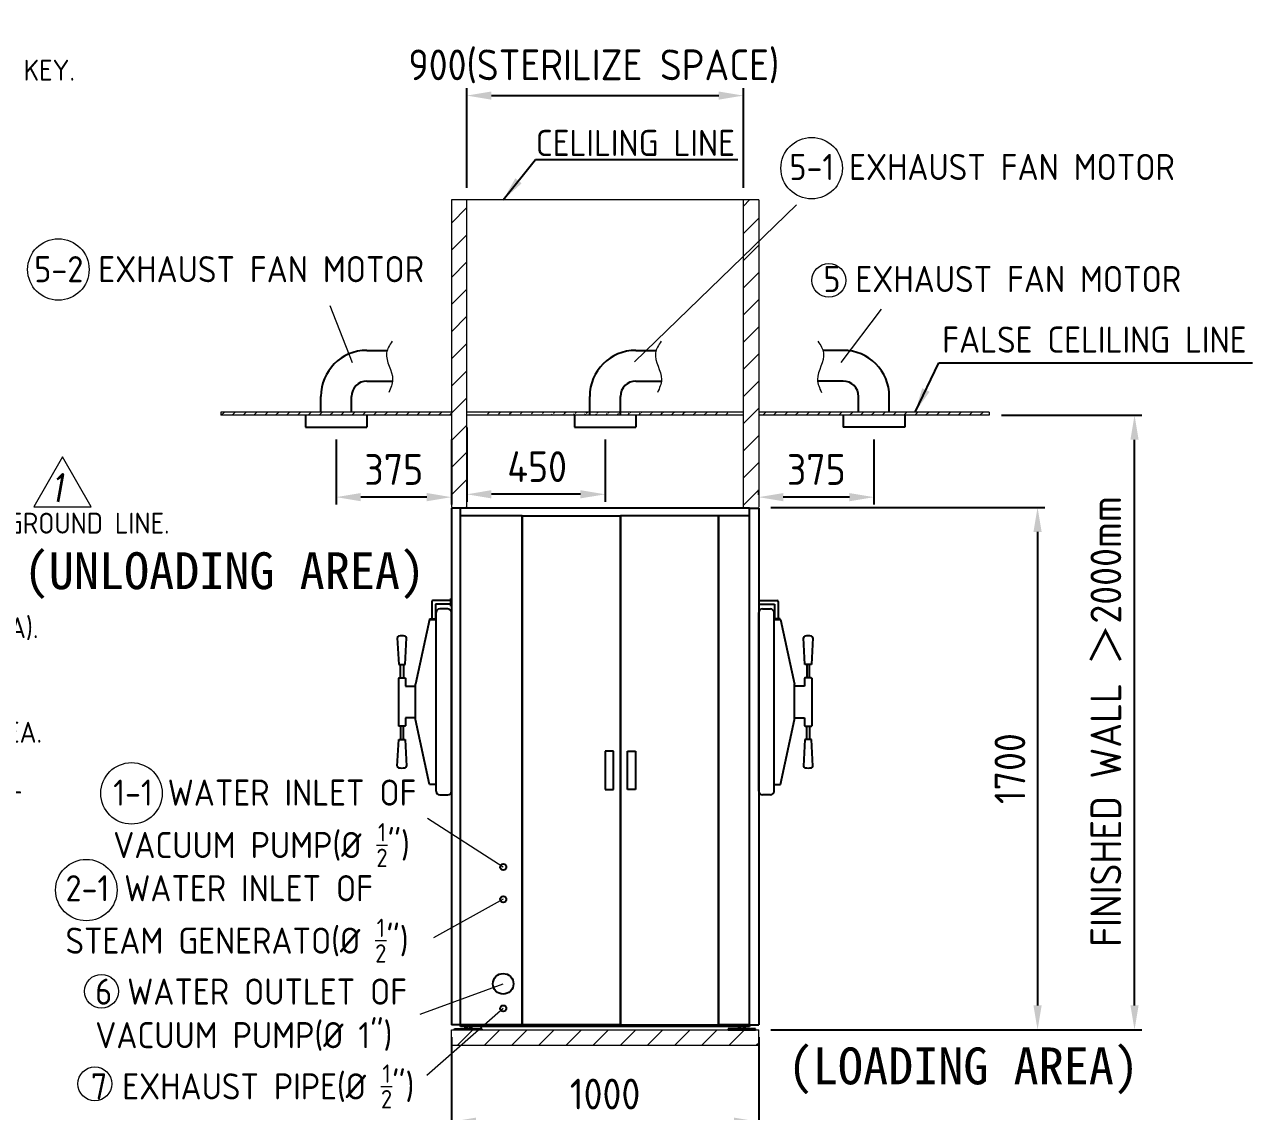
# Model space of a CAD drawing. Header units: millimetres. Extents: x -407643 to 27201, y 0 to 28520.
# Drawn here: x 18252 to 22248, y 2357 to 5892 of the extents above; entities that cross this region are included whole.
import ezdxf

# ---------------------------------------------------------------- set-up
doc = ezdxf.new("R2010")
doc.units = ezdxf.units.MM
doc.header["$MEASUREMENT"] = 0
doc.linetypes.add('HIDDEN', pattern=[9.525, 6.35, -3.175])
doc.layers.get('0').update_dxf_attribs({"lineweight": 25})
for name, color, linetype, lineweight in [('D', 3, 'Continuous', 13), ('F', 7, 'Continuous', 15), ('H', 2, 'HIDDEN', 15), ('S', 4, 'Continuous', 15), ('T', 4, 'Continuous', 15)]:
    doc.layers.add(name, color=color, linetype=linetype, lineweight=lineweight)
doc.styles.get("Standard").update_dxf_attribs({"font": 'KAIU.TTF'})
doc.styles.add('STU25', font='isocp2.shx')
doc.styles.add('Text', font='romans.shx', dxfattribs={"width": 0.8, "oblique": 10})
doc.dimstyles.new('STU25', dxfattribs={"dimscale": 40, "dimtxt": 2.5, "dimasz": 2, "dimexe": 0.6, "dimexo": 1, "dimgap": 1, "dimtad": 1, "dimdsep": 46, "dimtxsty": 'STU25', "dimcen": 2, "dimazin": 2, "dimtfac": 1, "dimtmove": 0, "dimatfit": 3, "dimfxl": 0, "dimtolj": 1, "dimtzin": 0, "dimarcsym": 0})
doc.dimstyles.new('STU25$7', dxfattribs={"dimscale": 40, "dimtxt": 2.5, "dimasz": 2, "dimexe": 1.25, "dimexo": 0.625, "dimgap": 1, "dimtad": 0, "dimdec": 4, "dimdsep": 46, "dimtxsty": 'STU25', "dimcen": 2.5, "dimazin": 2, "dimtfac": 1, "dimtdec": 4, "dimtmove": 0, "dimatfit": 3, "dimfxl": 0, "dimtolj": 1, "dimtzin": 0, "dimarcsym": 0})

# ---------------------------------------------------------------- blocks, each defined once
blk = doc.blocks.new('*D6')
at = {"layer": 'D', "color": 0, "linetype": 'Continuous', "lineweight": -2}
for p, q in [((21016.4, 4542.6), (21016.4, 4330.9)), ((20641.4, 4362.7), (20641.4, 4378.9)), ((20936.4, 4354.9), (20721.4, 4354.9))]:
    blk.add_line(p, q, dxfattribs=at)
at = {"layer": 'D', "color": 0}
for points in [[(20721.4, 4368.3), (20721.4, 4341.6), (20641.4, 4354.9)], [(20936.4, 4341.6), (20936.4, 4368.3), (21016.4, 4354.9)]]:
    blk.add_solid(points, dxfattribs=at)
at = {"layer": 'Defpoints', "color": 0}
for p in [(21016.4, 4582.6), (20641.4, 4354.9), (20641.4, 4322.7)]:
    blk.add_point(p, dxfattribs=at)
at = {"layer": 'D', "color": 0, "insert": (20828.9, 4444.9), "char_height": 100, "attachment_point": 5, "style": 'STU25'}
blk.add_mtext('\\A1;375', dxfattribs=at)
blk = doc.blocks.new('*D9')
at = {"layer": 'D', "color": 0, "lineweight": -2}
for p, q in [((19641.4, 2598.7), (19641.4, 2299.1)), ((20641.4, 2598.7), (20641.4, 2299.1)), ((19721.4, 2323.1), (20561.4, 2323.1))]:
    blk.add_line(p, q, dxfattribs=at)
at = {"layer": 'D', "color": 0}
for points in [[(19721.4, 2336.4), (19721.4, 2309.7), (19641.4, 2323.1)], [(20561.4, 2309.7), (20561.4, 2336.4), (20641.4, 2323.1)]]:
    blk.add_solid(points, dxfattribs=at)
at = {"layer": 'Defpoints', "color": 0}
for p in [(19641.4, 2638.7), (20641.4, 2638.7), (20641.4, 2323.1)]:
    blk.add_point(p, dxfattribs=at)
at = {"layer": 'D', "color": 0, "insert": (20141.4, 2413.1), "char_height": 100, "attachment_point": 5, "style": 'STU25'}
blk.add_mtext('\\A1;1000', dxfattribs=at)
blk = doc.blocks.new('*D13')
at = {"layer": 'D', "color": 0, "lineweight": -2}
for p, q in [((19691.4, 4581.7), (19691.4, 4340.2)), ((20141.4, 4542.6), (20141.4, 4340.2)), ((20061.4, 4364.2), (19771.4, 4364.2))]:
    blk.add_line(p, q, dxfattribs=at)
at = {"layer": 'D', "color": 0}
for points in [[(19771.4, 4377.6), (19771.4, 4350.9), (19691.4, 4364.2)], [(20061.4, 4350.9), (20061.4, 4377.6), (20141.4, 4364.2)]]:
    blk.add_solid(points, dxfattribs=at)
at = {"layer": 'Defpoints', "color": 0}
for p in [(19691.4, 4621.7), (20141.4, 4582.6), (19691.4, 4364.2)]:
    blk.add_point(p, dxfattribs=at)
at = {"layer": 'D', "color": 0, "insert": (19920.4, 4454.2), "char_height": 100, "attachment_point": 5, "style": 'STU25'}
blk.add_mtext('\\A1;450', dxfattribs=at)
blk = doc.blocks.new('*D15')
at = {"layer": 'D', "color": 0, "lineweight": -2}
for p, q in [((20681.4, 4321.7), (21572.9, 4321.7)), ((21548.9, 4241.7), (21548.9, 2701.7)), ((20681.4, 2621.7), (21572.9, 2621.7))]:
    blk.add_line(p, q, dxfattribs=at)
at = {"layer": 'D', "color": 0}
for points in [[(21562.2, 4241.7), (21535.5, 4241.7), (21548.9, 4321.7)], [(21535.5, 2701.7), (21562.2, 2701.7), (21548.9, 2621.7)]]:
    blk.add_solid(points, dxfattribs=at)
at = {"layer": 'Defpoints', "color": 0}
for p in [(20641.4, 4321.7), (20641.4, 2621.7), (21548.9, 2621.7)]:
    blk.add_point(p, dxfattribs=at)
at = {"layer": 'D', "color": 0, "insert": (21458.9, 3471.7), "char_height": 100, "attachment_point": 5, "rotation": 90, "style": 'STU25'}
blk.add_mtext('\\A1;1700', dxfattribs=at)
blk = doc.blocks.new('*D17')
at = {"layer": 'D', "color": 0, "linetype": 'Continuous', "lineweight": -2}
for p, q in [((19266.4, 4542.6), (19266.4, 4330.9)), ((19641.4, 4542.6), (19641.4, 4330.9)), ((19561.4, 4354.9), (19346.4, 4354.9))]:
    blk.add_line(p, q, dxfattribs=at)
at = {"layer": 'D', "color": 0}
for points in [[(19346.4, 4368.3), (19346.4, 4341.6), (19266.4, 4354.9)], [(19561.4, 4341.6), (19561.4, 4368.3), (19641.4, 4354.9)]]:
    blk.add_solid(points, dxfattribs=at)
at = {"layer": 'Defpoints', "color": 0}
for p in [(19266.4, 4582.6), (19641.4, 4582.6), (19266.4, 4354.9)]:
    blk.add_point(p, dxfattribs=at)
at = {"layer": 'D', "color": 0, "insert": (19453.9, 4444.9), "char_height": 100, "attachment_point": 5, "style": 'STU25'}
blk.add_mtext('\\A1;375', dxfattribs=at)
blk = doc.blocks.new('*D19')
at = {"layer": 'D', "color": 0, "lineweight": -2}
for p, q in [((21431.4, 4621.7), (21888.4, 4621.7)), ((21864.4, 2701.7), (21864.4, 4541.7)), ((20681.4, 2621.7), (21888.4, 2621.7))]:
    blk.add_line(p, q, dxfattribs=at)
at = {"layer": 'D', "color": 0}
for points in [[(21877.7, 4541.7), (21851.1, 4541.7), (21864.4, 4621.7)], [(21851.1, 2701.7), (21877.7, 2701.7), (21864.4, 2621.7)]]:
    blk.add_solid(points, dxfattribs=at)
at = {"layer": 'Defpoints', "color": 0}
for p in [(21391.4, 4621.7), (21864.4, 4621.7), (20641.4, 2621.7)]:
    blk.add_point(p, dxfattribs=at)
at = {"layer": 'D', "color": 0, "insert": (21771.9, 3625.2), "char_height": 100, "attachment_point": 5, "rotation": 90, "style": 'STU25'}
blk.add_mtext('\\A1;FINISHED WALL {\\f新細明體|b0|i0|c136|p16;＞}2000mm', dxfattribs=at)
blk = doc.blocks.new('*D20')
at = {"layer": 'D', "color": 0, "lineweight": -2}
for p, q in [((19691.4, 5361.7), (19691.4, 5685.3)), ((20591.4, 5361.7), (20591.4, 5685.3)), ((19771.4, 5661.3), (20511.4, 5661.3))]:
    blk.add_line(p, q, dxfattribs=at)
at = {"layer": 'D', "color": 0}
for points in [[(19771.4, 5674.6), (19771.4, 5648), (19691.4, 5661.3)], [(20511.4, 5648), (20511.4, 5674.6), (20591.4, 5661.3)]]:
    blk.add_solid(points, dxfattribs=at)
at = {"layer": 'Defpoints', "color": 0}
for p in [(20591.4, 5661.3), (19691.4, 5321.7), (20591.4, 5321.7)]:
    blk.add_point(p, dxfattribs=at)
at = {"layer": 'D', "color": 0, "insert": (19501.4, 5811.3), "char_height": 100, "attachment_point": 1, "style": 'STU25'}
blk.add_mtext('\\A1;900(STERILIZE SPACE)', dxfattribs=at)

msp = doc.modelspace()

# ---------------------------------------------------------------- hatches: boundary and pattern name
at = {"layer": 'H', "ltscale": 5}
h = msp.add_hatch(dxfattribs=at)
h.set_pattern_fill('ANSI31', color=256, scale=500, style=0)
h.set_pattern_definition([(45, (237902.33, 22954.476), (-44.194174, 44.194174), [])])
h.paths.add_polyline_path([(19691.423, 5321.706), (19641.423, 5321.706), (19641.423, 4322.706), (19691.423, 4322.706)])
h = msp.add_hatch(dxfattribs=at)
h.set_pattern_fill('ANSI31', color=256, scale=500, style=0)
h.set_pattern_definition([(45, (238002.33, 22954.476), (-44.194174, 44.194174), [])])
h.paths.add_polyline_path([(20641.423, 5321.706), (20591.423, 5321.706), (20591.423, 4322.706), (20641.423, 4322.706)])
at = {"layer": 'H'}
h = msp.add_hatch(dxfattribs=at)
h.set_pattern_fill('ANSI31', color=256, scale=200, style=0)
h.set_pattern_definition([(45, (237902.333, 22954.476), (-17.6776695, 17.6776695), [])])
h.paths.add_polyline_path([(19641.423, 4631.706), (18891.423, 4631.706), (18891.423, 4621.706), (19641.423, 4621.706)])
h = msp.add_hatch(dxfattribs=at)
h.set_pattern_fill('ANSI31', color=256, scale=200, style=0)
h.set_pattern_definition([(45, (237952.333, 22954.476), (-17.6776695, 17.6776695), [])])
edge = h.paths.add_edge_path()
edge.add_line((20541.423, 4621.706), (20541.423, 4631.706))
edge.add_line((19741.423, 4624.975), (19741.423, 4631.706))
edge.add_line((20541.423, 4631.706), (19741.423, 4631.706))
edge.add_line((20541.423, 4621.706), (19741.423, 4621.706))
h = msp.add_hatch(dxfattribs=at)
h.set_pattern_fill('ANSI31', color=256, scale=200, style=0)
h.set_pattern_definition([(45, (238002.333, 22954.476), (-17.6776695, 17.6776695), [])])
h.paths.add_polyline_path([(20641.423, 4631.706), (21391.423, 4631.706), (21391.423, 4621.706), (20641.423, 4621.706)])
at = {"layer": 'H', "ltscale": 5}
h = msp.add_hatch(dxfattribs=at)
h.set_pattern_fill('ANSI31', color=256, scale=500, style=0)
h.set_pattern_definition([(45, (237833.02, 10909.78), (-44.194174, 44.194174), [])])
h.paths.add_polyline_path([(19641.423, 2571.706), (19641.423, 2621.706), (20641.423, 2621.706), (20641.423, 2571.706)])

# ---------------------------------------------------------------- linework, layer by layer
at = {"linetype": 'Continuous'}
for p, q in [((19366.423, 4832.454), (19432.343, 4832.454)), ((20241.423, 4832.454), (20307.343, 4832.454)), ((20916.423, 4832.454), (20850.503, 4832.454)), ((19366.423, 4732.454), (19449.717, 4732.454)), ((20241.423, 4732.454), (20324.717, 4732.454)), ((20916.423, 4732.454), (20833.129, 4732.454)), ((19216.423, 4631.706), (19216.423, 4682.454)), ((19316.423, 4631.706), (19316.423, 4682.454)), ((20091.423, 4621.706), (20091.423, 4682.454)), ((20191.423, 4621.706), (20191.423, 4682.454)), ((20966.423, 4631.706), (20966.423, 4682.454)), ((21066.423, 4631.706), (21066.423, 4682.454)), ((19166.423, 4621.706), (19166.423, 4582.562)), ((19366.423, 4621.706), (19366.423, 4582.562)), ((20041.423, 4621.706), (20041.423, 4582.562)), ((20241.423, 4621.706), (20241.423, 4582.562)), ((20916.423, 4621.706), (20916.423, 4582.562)), ((21116.423, 4621.706), (21116.423, 4582.562)), ((19166.423, 4582.562), (19366.423, 4582.562)), ((20041.423, 4582.562), (20241.423, 4582.562)), ((21116.423, 4582.562), (20916.423, 4582.562)), ((19465.423, 3897.693), (19469.923, 3810.693)), ((19490.923, 3810.693), (19495.423, 3897.693)), ((20791.923, 3810.693), (20787.423, 3897.693)), ((20817.423, 3897.693), (20812.923, 3810.693)), ((19469.923, 3810.693), (19490.923, 3810.693)), ((19475.673, 3767.456), (19475.673, 3810.693)), ((19485.173, 3810.693), (19485.173, 3767.456)), ((20812.923, 3810.693), (20791.923, 3810.693)), ((20797.673, 3810.693), (20797.673, 3767.456)), ((20807.173, 3767.456), (20807.173, 3810.693)), ((19470.423, 3767.456), (19468.923, 3765.956)), ((19468.923, 3765.956), (19468.923, 3611.456)), ((19470.423, 3767.456), (19490.423, 3767.456)), ((19490.423, 3767.456), (19491.923, 3765.956)), ((19491.923, 3765.956), (19491.923, 3740.206)), ((20792.423, 3767.456), (20790.923, 3765.956)), ((20790.923, 3765.956), (20790.923, 3740.206)), ((20812.423, 3767.456), (20792.423, 3767.456)), ((20812.423, 3767.456), (20813.923, 3765.956)), ((20813.923, 3765.956), (20813.923, 3611.456)), ((19491.923, 3740.206), (19524.423, 3740.206)), ((20790.923, 3740.206), (20758.423, 3740.206)), ((19491.923, 3637.206), (19491.923, 3611.456)), ((19524.423, 3637.206), (19491.923, 3637.206)), ((20758.423, 3637.206), (20790.923, 3637.206)), ((20790.923, 3637.206), (20790.923, 3611.456)), ((19470.423, 3609.956), (19468.923, 3611.456)), ((19490.423, 3609.956), (19470.423, 3609.956)), ((19475.673, 3609.956), (19475.673, 3566.718)), ((19485.173, 3566.718), (19485.173, 3609.956)), ((19490.423, 3609.956), (19491.923, 3611.456)), ((20792.423, 3609.956), (20790.923, 3611.456)), ((20792.423, 3609.956), (20812.423, 3609.956)), ((20797.673, 3566.718), (20797.673, 3609.956)), ((20807.173, 3609.956), (20807.173, 3566.718)), ((20812.423, 3609.956), (20813.923, 3611.456)), ((19465.423, 3479.718), (19469.923, 3566.718)), ((19469.923, 3566.718), (19490.923, 3566.718)), ((19490.923, 3566.718), (19495.423, 3479.718)), ((20791.923, 3566.718), (20787.423, 3479.718)), ((20812.923, 3566.718), (20791.923, 3566.718)), ((20817.423, 3479.718), (20812.923, 3566.718))]:
    msp.add_line(p, q, dxfattribs=at)
for p, q in [((19641.423, 4318.706), (19641.423, 2638.706)), ((19671.423, 4318.706), (19641.423, 4318.706)), ((20611.423, 4318.706), (19671.423, 4318.706)), ((19671.423, 4293.706), (19671.423, 4318.706)), ((20611.423, 4318.706), (20641.423, 4318.706)), ((20611.423, 4293.706), (20611.423, 4318.706)), ((20641.423, 4318.706), (20641.423, 2638.706)), ((19671.423, 2638.706), (19671.423, 4293.706)), ((19871.423, 4293.706), (19671.423, 4293.706)), ((19871.423, 2638.706), (19871.423, 4293.706)), ((19872.423, 2638.706), (19872.423, 4293.706)), ((19872.423, 4293.706), (20190.923, 4293.706)), ((20190.923, 4293.706), (20190.923, 2638.706)), ((20191.923, 4293.706), (20191.923, 2638.706)), ((20510.423, 4293.706), (20191.923, 4293.706)), ((20510.423, 2638.706), (20510.423, 4293.706)), ((20511.423, 2638.706), (20511.423, 4293.706)), ((20611.423, 4293.706), (20511.423, 4293.706)), ((20611.423, 2638.706), (20611.423, 4293.706)), ((19577.923, 4015.406), (19577.923, 3959.406)), ((19639.423, 4018.406), (19580.923, 4018.406)), ((19639.423, 4006.406), (19589.923, 4006.406)), ((19589.923, 4006.406), (19589.923, 3959.406)), ((19639.423, 3999.906), (19639.423, 4024.906)), ((19639.423, 4024.906), (19641.423, 4024.906)), ((19641.423, 3999.906), (19639.423, 3999.906)), ((19641.423, 4024.906), (19641.423, 3999.906)), ((20641.423, 4024.906), (20641.423, 3999.906)), ((20643.423, 4024.906), (20641.423, 4024.906)), ((20641.423, 3999.906), (20643.423, 3999.906)), ((20643.423, 3999.906), (20643.423, 4024.906)), ((20643.423, 4018.406), (20701.923, 4018.406)), ((20643.423, 4006.406), (20692.923, 4006.406)), ((20692.923, 4006.406), (20692.923, 3959.406)), ((20704.923, 4015.406), (20704.923, 3959.406)), ((19570.223, 3957.406), (19524.423, 3746.206)), ((19591.423, 3957.406), (19570.223, 3957.406)), ((19571.423, 3959.406), (19591.423, 3959.406)), ((19571.423, 3957.406), (19571.423, 3959.406)), ((19571.423, 3957.406), (19591.423, 3957.406)), ((19591.423, 3398.206), (19591.423, 3979.206)), ((19629.423, 3991.206), (19603.423, 3991.206)), ((19641.423, 3398.206), (19641.423, 3979.206)), ((20641.423, 3398.206), (20641.423, 3979.206)), ((20653.423, 3991.206), (20679.423, 3991.206)), ((20691.423, 3398.206), (20691.423, 3979.206)), ((20711.423, 3959.406), (20691.423, 3959.406)), ((20711.423, 3957.406), (20691.423, 3957.406)), ((20691.423, 3957.406), (20712.623, 3957.406)), ((20711.423, 3957.406), (20711.423, 3959.406)), ((20712.623, 3957.406), (20758.423, 3746.206)), ((19468.923, 3720.456), (19468.923, 3656.956)), ((19524.423, 3631.206), (19524.423, 3746.206)), ((20758.423, 3631.206), (20758.423, 3746.206)), ((20813.923, 3720.456), (20813.923, 3656.956)), ((19570.223, 3420.006), (19524.423, 3631.206)), ((20712.623, 3420.006), (20758.423, 3631.206)), ((20168.923, 3528.706), (20141.923, 3528.706)), ((20141.923, 3528.706), (20141.923, 3403.706)), ((20168.923, 3403.706), (20168.923, 3528.706)), ((20213.923, 3528.706), (20240.923, 3528.706)), ((20213.923, 3403.706), (20213.923, 3528.706)), ((20240.923, 3528.706), (20240.923, 3403.706)), ((19591.423, 3420.006), (19570.223, 3420.006)), ((20141.923, 3403.706), (20168.923, 3403.706)), ((20240.923, 3403.706), (20213.923, 3403.706)), ((20691.423, 3420.006), (20712.623, 3420.006)), ((19603.423, 3386.206), (19629.423, 3386.206)), ((20679.423, 3386.206), (20653.423, 3386.206)), ((19671.423, 2638.706), (19641.423, 2638.706)), ((19871.423, 2638.706), (19671.423, 2638.706)), ((19671.423, 2632.706), (19671.423, 2638.706)), ((20190.923, 2638.706), (19872.423, 2638.706)), ((20191.923, 2638.706), (20510.423, 2638.706)), ((20611.423, 2638.706), (20511.423, 2638.706)), ((20611.423, 2638.706), (20641.423, 2638.706)), ((20611.423, 2638.706), (20611.423, 2632.706)), ((19651.923, 2625.706), (19740.923, 2625.706)), ((19651.923, 2621.706), (19651.923, 2625.706)), ((19740.923, 2621.706), (19651.923, 2621.706)), ((20611.423, 2632.706), (19671.423, 2632.706)), ((19686.031, 2625.706), (19686.031, 2632.706)), ((19686.031, 2632.706), (19706.815, 2632.706)), ((19691.227, 2632.706), (19691.227, 2625.706)), ((19701.619, 2632.706), (19701.619, 2625.706)), ((19706.815, 2632.706), (19706.815, 2625.706)), ((19740.923, 2625.706), (19740.923, 2621.706)), ((20630.923, 2625.706), (20541.923, 2625.706)), ((20541.923, 2625.706), (20541.923, 2621.706)), ((20541.923, 2621.706), (20630.923, 2621.706)), ((20576.031, 2632.706), (20576.031, 2625.706)), ((20596.815, 2632.706), (20576.031, 2632.706)), ((20581.227, 2632.706), (20581.227, 2625.706)), ((20591.619, 2632.706), (20591.619, 2625.706)), ((20596.815, 2625.706), (20596.815, 2632.706)), ((20630.923, 2621.706), (20630.923, 2625.706))]:
    msp.add_line(p, q)
for centre, radius in [((19809.935, 3151.706), 10), ((19809.935, 3046.706), 10), ((19809.935, 2771.706), 33.5), ((19809.935, 2691.706), 10)]:
    msp.add_circle(centre, radius)
for centre, radius, start, end in [((19366.423, 4682.454), 150, 90, 180), ((20241.423, 4682.454), 150, 90, 180), ((20916.423, 4682.454), 150, 0, 90), ((19366.423, 4682.454), 50, 90, 180), ((20241.423, 4682.454), 50, 90, 180), ((20916.423, 4682.454), 50, 0, 90), ((19470.43, 3897.693), 5.007, 101.352885, 185.921872), ((19480.423, 3847.921), 55.773, 78.647115, 101.352885), ((19490.416, 3897.693), 5.007, 0, 78.647115), ((20792.43, 3897.693), 5.007, 101.352885, 180), ((20802.423, 3847.921), 55.773, 78.647115, 101.352885), ((20812.416, 3897.693), 5.007, 354.078128, 78.647115), ((19470.43, 3479.718), 5.007, 174.078128, 258.647115), ((19490.416, 3479.718), 5.007, 281.352885, 360), ((20792.43, 3479.718), 5.007, 180, 258.647115), ((20812.416, 3479.718), 5.007, 281.352885, 5.921872), ((19480.423, 3529.491), 55.773, 258.647115, 281.352885), ((20802.423, 3529.491), 55.773, 258.647115, 281.352885)]:
    msp.add_arc(centre, radius, start, end, dxfattribs=at)
for centre, radius, start, end in [((19580.923, 4015.406), 3, 90, 180), ((20701.923, 4015.406), 3, 0, 90), ((19603.423, 3979.206), 12, 90, 180), ((19629.423, 3979.206), 12, 0, 90), ((20653.423, 3979.206), 12, 90, 180), ((20679.423, 3979.206), 12, 0, 90), ((19603.423, 3398.206), 12, 180, 270), ((19629.423, 3398.206), 12, 270, 0), ((20653.423, 3398.206), 12, 180, 270), ((20679.423, 3398.206), 12, 270, 0)]:
    msp.add_arc(centre, radius, start, end)
at = {"layer": 'D', "linetype": 'Continuous'}
for p, q in [((20237.114, 4795.196), (20764.431, 5306.33)), ((20909.215, 4793.33), (21041.37, 4966.725))]:
    msp.add_line(p, q, dxfattribs=at)
at = {"layer": 'D'}
for p, q in [((19319.135, 4791.871), (19246.406, 4977.668)), ((19809.935, 3151.706), (19563.325, 3309.077)), ((19809.935, 3046.706), (19583.217, 2921.42)), ((19539.616, 2673.099), (19809.935, 2771.706)), ((19809.935, 2691.706), (19561.349, 2473.62))]:
    msp.add_line(p, q, dxfattribs=at)
for centre, radius in [((20813.631, 5425.179), 100), ((18362.335, 5095.519), 100), ((20869.487, 5060.143), 55), ((18600.382, 3391.229), 100), ((18453.365, 3076.68), 100), ((18502.559, 2747.343), 55), ((18481, 2446.345), 55)]:
    msp.add_circle(centre, radius, dxfattribs=at)
for points in [[(19448.658, 4862.031), (19430.396, 4824.126), (19450.063, 4737.788), (19437.42, 4695.672)], [(20323.658, 4862.031), (20305.396, 4824.126), (20325.063, 4737.788), (20312.42, 4695.672)], [(20834.188, 4862.031), (20852.451, 4824.126), (20832.784, 4737.788), (20845.427, 4695.672)]]:
    msp.add_spline(points, degree=3, dxfattribs=at)
at = {"layer": 'F', "color": 7}
msp.add_lwpolyline([(18375.724, 4485.651), (18282.233, 4323.72), (18469.215, 4323.72)], close=True, dxfattribs=at)
at = {"layer": 'S', "linetype": 'Continuous'}
for p, q in [((20641.423, 5321.706), (19641.423, 5321.706)), ((19641.423, 5321.706), (19641.423, 4322.706)), ((19691.423, 4322.706), (19691.423, 5321.706)), ((20591.423, 4322.706), (20591.423, 5321.706)), ((20641.423, 5321.706), (20641.423, 4322.706)), ((19641.423, 4631.706), (18891.423, 4631.706)), ((19641.423, 4621.706), (18891.423, 4621.706)), ((20591.423, 4631.706), (19691.423, 4631.706)), ((20591.423, 4621.706), (19691.423, 4621.706)), ((21391.423, 4631.706), (20641.423, 4631.706)), ((21391.423, 4621.706), (20641.423, 4621.706)), ((19641.423, 2621.706), (20641.423, 2621.706)), ((19641.423, 2571.706), (20641.423, 2571.706))]:
    msp.add_line(p, q, dxfattribs=at)
at = {"layer": 'S'}
for p, q in [((18891.423, 4631.706), (18891.423, 4621.706)), ((21391.423, 4631.706), (21391.423, 4621.706)), ((19641.423, 2571.706), (19641.423, 2621.706)), ((20641.423, 2571.706), (20641.423, 2621.706))]:
    msp.add_line(p, q, dxfattribs=at)

# ---------------------------------------------------------------- texts
at = {"layer": 'D', "color": 11, "attachment_point": 1, "style": 'STU25'}
for s, insert, char_height in [('1. COLD WATER INTAKE OF ∅1/2", TEMPERATURE OF WATER 25°C, CONSUMPTION PER CYCLE \\P{\\F????; }10{\\f標楷體|b0|i0|c136|p65;~}300 LITERS. (WATER CONSUMPTION DETERMINED BY DRYING TIME) THE VACUUM PUMP 10 L/MIN. \\P PRESSURE OF WATER 0.5{\\f標楷體|b0|i0|c136|p65;~}10 bar{\\f標楷體|b0|i0|c136|p65;、}HARDNESS OF WATER 0.9°fH(0.09mmol/L){\\f標楷體|b0|i0|c136|p65;、}pH 7{\\f標楷體|b0|i0|c136|p65;~}9{\\f標楷體|b0|i0|c136|p65;、}THE \\P CHLORIDES LEVEL WILL BE {\\f標楷體|b0|i0|c136|p65;≦}0.1 mg/l, PLACED THE WALL WITH BUILT-IN AND ACCESSIBLE KEY.\\P2.COLD TREATED{\\F???; }WATER INTAKE OF ∅1/2"G, SUPPLIED AT TEMPERATURE OF 25°C, CONSUMPTION \\P{\\F????; }PER 13L/CYC, PRESSURE OF WATER 0.5{\\f細明體|b0|i0|c136|p49;~}10 bar{\\f標楷體|b0|i0|c136|p65;、}HARDNESS OF WATER{\\f標楷體|b0|i0|c136|p65;≦}0.2°fH(0.02mmol/L){\\f標楷體|b0|i0|c136|p65;，}\\P pH 5{\\f細明體|b0|i0|c136|p49;~}7AND WITH CONDUCTIVITY {\\f標楷體|b0|i0|c136|p65;≦}15{\\f新細明體|b0|i0|c136|p16;μ}S/cm , PLACED THE WALL WITH BUILT-IN AND ACCESSIBLE KEY.\\P\\PNOTE:\\P EACH TIME THE STEAM GENERATOR IS EMPTIED FOR CLEANING OR MAINTENANCE, A FURTHER 15 \\P LITER OF WATER ARE NEEDED TO FILL IT UP AGAIN.\\P3. DRAINAGE PIPE ∅{\\f標楷體|b0|i0|c136|p65;≧}1" METALLIC PIPE, CORROSION RESISTANCE 2"G. AND A TEMPERATURE OF \\P{\\F???; }100°C ABOVE.\\P4.ELECTRIC INTAKE,9kW,WIRE 4 m{\\F???; }LONG. (GENERAL POWER SUPPLY TO THE STERILIZER).\\P\\P\\P\\PNOTE:POWER INPUT MUST BE INSTALLED ACCORDING TO LOCAL APPLICABLE NORMS.\\P{\\A1;NOTE: ONCE THERE EXISTS REVERSING OF FAN BLADES THAT WILL CAUSED NO VACUUM VALUE, }\\P{\\A1;TURN OFF THE MAIN POWER AND THEN SWITCH ANY TWO LINES OF THE THREE-PHASES EXCEPT GROUND LINE. }\\P{\\A1;YOU MAY HAVE TO REPEAT THIS SWITCHING STEPS FOR TWO TIMES TO MATCH }\\P{\\A1;WITH THE CORRECT ROTATING DIRECTION AS SHOWN ON THE PUMP. }\\P{\\A1;5. CEILING MOUNTED AIR EXTRACTION WITH GRILLE DRAW 200 Kcal/h (LOADING / UNLOADING AREA).}\\P{\\A1;5-1 CEILING MOUNTED AIR EXTRACTION WITH GRILLE DRAW 400 Kcal/h (STERILIZE AREA).}\\P{\\A1;5-2. CEILING MOUNTED AIR EXTRACTION WITH GRILLE DRAW 200 Kcal/h (UNLOADING AREA).}\\P{\\A1;NOTE:(UNLOADING AREA)VENTILATE SHALL INDIVIDUAL INSTALL,CANNOT CONNECT WITH OTHER AREA.}\\P{\\A1;6. A CHECK VALVE SHALL BE FITTED AS INDICATED IN THE DRAWING (7)AND(6) .}\\P{\\A1;B. THE EQUIPMENT SHALL BE ADJUST TO A ANGLE OF 1°}{\\A1;\\f標楷體|b0|i0|c136|p65;~}{\\A1;2° WITH REAR SITE HIGHER THAN FRONT }\\P{\\A1; SITE FOR THE PROPER OPERATION OF DRY AND DRAINAGE.}', (14387.819, 6458.048), 68), ('{\\C3;5-1 EXHAUST FAN MOTOR}', (20741.188, 5471.504), 85), ('{\\C3;5-2 EXHAUST FAN MOTOR}', (18283.957, 5139.079), 85), ('{\\C3;5 EXHAUST FAN MOTOR}', (20851.917, 5106.985), 85), ('\\A1;{\\C3;1-1 WATER INLET OF \\PVACUUM PUMP(%%c \\H0.7x;\\S1/2;\\H1.429x;")}', (18540.926, 3436.272), 85), ('\\A1;{\\C3;2-1 WATER INLET OF \\PSTEAM GENERATO(%%c \\H0.7x;\\S1/2;\\H1.429x;")}', (18385.626, 3125.187), 85), ('{\\C3;6 WATER OUTLET OF \\PVACUUM PUMP(%%c 1")}', (18482.349, 2788.857), 85), ('\\A1;{\\C3;7 EXHAUST PIPE(%%c \\H0.7x;\\S1/2;\\H1.429x;")}', (18468.18, 2509.435), 85)]:
    msp.add_mtext(s, dxfattribs=dict(at, insert=insert, char_height=char_height))
at = {"layer": 'D', "color": 11, "attachment_point": 1}
for s, insert, char_height in [('{\\Fisocp.shx;\\C3;CELILING LINE\\f標楷體|b0|i0|c136|p65; }', (19916.12, 5549.676), 85), ('{\\Fisocp2.shx;\\C3;FALSE CELILING LINE}', (21238.681, 4909.902), 85), ('{\\C3;(UNLOADING AREA)}', (18249.574, 4175.619), 120), ('{\\C3;(LOADING AREA)}', (20735.925, 2564.669), 120)]:
    msp.add_mtext(s, dxfattribs=dict(at, insert=insert, char_height=char_height))
at = {"layer": 'T', "lineweight": 20, "style": 'Text', "oblique": 10, "width": 0.8}
msp.add_text('1', height=90, dxfattribs=at).set_placement((18326.786, 4340.193))

# ---------------------------------------------------------------- dimensions: what is measured, and where the dimension line sits
at = {"layer": 'D'}
dim = msp.add_linear_dim(base=(20591.423, 5661.314), p1=(19691.423, 5321.706), p2=(20591.423, 5321.706), text='<>(STERILIZE SPACE)', dimstyle='STU25', dxfattribs=at)
dim.commit()
dim.dimension.update_dxf_attribs({"geometry": '*D20', "text_midpoint": (20141.423, 5661.314), "dimtype": 160})
dim = msp.add_linear_dim(base=(19691.423, 4364.244), p1=(20141.423, 4582.562), p2=(19691.423, 4621.706), dimstyle='STU25', dxfattribs=at)
dim.commit()
dim.dimension.update_dxf_attribs({"geometry": '*D13', "text_midpoint": (19920.351, 4364.244), "dimtype": 160})
dim = msp.add_linear_dim(base=(21864.402, 4621.706), p1=(20641.423, 2621.706), p2=(21391.423, 4621.706), angle=90, text='FINISHED WALL {\\f新細明體|b0|i0|c136|p16;＞}<>mm', dimstyle='STU25', dxfattribs=at)
dim.commit()
dim.dimension.update_dxf_attribs({"geometry": '*D19', "text_midpoint": (21864.402, 3625.175), "dimtype": 160})
at = {"layer": 'D', "linetype": 'Continuous'}
for base, p1, p2, picture, middle in [((19266.423, 4354.933), (19641.423, 4582.562), (19266.423, 4582.562), '*D17', (19453.923, 4444.933)), ((20641.423, 4354.933), (21016.423, 4582.562), (20641.423, 4322.706), '*D6', (20828.923, 4444.933))]:
    dim = msp.add_linear_dim(base=base, p1=p1, p2=p2, angle=180, dimstyle='STU25', dxfattribs=at)
    dim.commit()
    dim.dimension.update_dxf_attribs({"geometry": picture, "text_midpoint": middle})
at = {"layer": 'D'}
dim = msp.add_linear_dim(base=(21548.851, 2621.706), p1=(20641.423, 4321.706), p2=(20641.423, 2621.706), angle=90, dimstyle='STU25', dxfattribs=at)
dim.commit()
dim.dimension.update_dxf_attribs({"geometry": '*D15', "text_midpoint": (21548.851, 3471.706), "dimtype": 160})
dim = msp.add_linear_dim(base=(20641.423, 2323.067), p1=(19641.423, 2638.706), p2=(20641.423, 2638.706), dimstyle='STU25', dxfattribs=at)
dim.commit()
dim.dimension.update_dxf_attribs({"geometry": '*D9', "text_midpoint": (20141.423, 2413.067)})

# ---------------------------------------------------------------- leaders
for points in [[(19809.58, 5321.706), (19915.013, 5452.858), (20573.328, 5452.858)], [(21150.391, 4631.469), (21228.067, 4791.679), (22248.116, 4791.679)]]:
    msp.add_leader(points, dimstyle='STU25$7', override={"dimgap": 1, "dimtad": 0}, dxfattribs=at)

doc.saveas('drawing.dxf')
